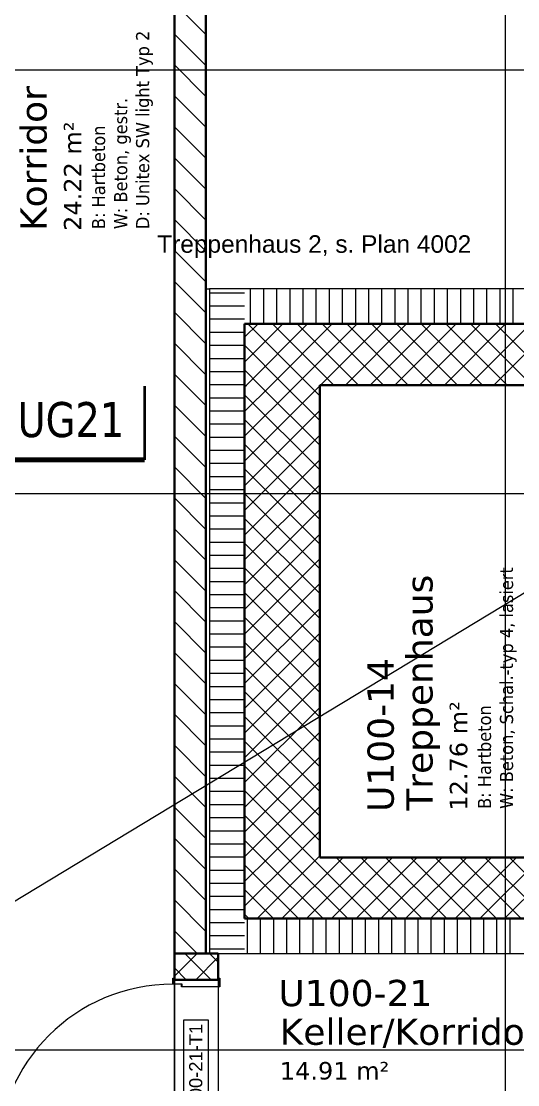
# Model space of a CAD drawing. Extents: x -982 to 937, y -179 to 616.
# Drawn here: x -334.8 to -278, y 31.6 to 153.2 of the extents above; entities that cross this region are included whole.
import ezdxf
from ezdxf.lldxf.tags import DXFTag

# ---------------------------------------------------------------- set-up
doc = ezdxf.new("R2010")
doc.units = 0
doc.layers.get('0').update_dxf_attribs({"lineweight": 13})
for name, color, linetype, lineweight in [('A-____-NOTE-TEXT', 7, 'Continuous', 9), ('A-AREA-____-IDEN', 7, 'Continuous', 5), ('A-DETL-____-HDLN', 7, '_Verdeckte Linien_', 9), ('A-DETL-GENF-HDLN', 7, '_Verdeckte Linien_', 9), ('A-DOOR-____-IDEN', 7, 'Continuous', 5), ('A-DOOR-____-OTLN', 7, 'Continuous', 9), ('A-DOOR-FRAM-MCUT', 7, 'Continuous', 9), ('A-DOOR-OPNG-OTLN', 7, 'Continuous', 9), ('A-FLOR-____-OTLN', 7, 'Continuous', 9), ('A-WALL-____-MCUT', 7, 'Continuous', 35), ('A-WALL-____-PATT', 7, 'Continuous', 35), ('S-GRID-____-OTLN', 7, 'Continuous', 5), ('S-STRS-____-MBND', 7, '_Strichpunkt - Fein', 9)]:
    doc.layers.add(name, color=color, linetype=linetype, lineweight=lineweight)
doc.layers.add('G-____-____-SYMB', color=7, linetype='Strichpunkt - Weit', lineweight=5, true_color=0x008080)
doc.styles.get("Standard").update_dxf_attribs({"font": 'arial.ttf'})
tags = doc.linetypes.add('_Rasterlinie_', pattern=[0.375, 0.2, -0.05, 0.075, -0.05]).pattern_tags.tags
tags[10:11] = [DXFTag(74, 4), DXFTag(75, 0), DXFTag(340, '0'), DXFTag(46, 1.0), DXFTag(50, 0.0), DXFTag(44, 0.0), DXFTag(45, 0.0)]
tags[8:9] = [DXFTag(74, 4), DXFTag(75, 0), DXFTag(340, '0'), DXFTag(46, 1.0), DXFTag(50, 0.0), DXFTag(44, 0.0), DXFTag(45, 0.0)]
tags[6:7] = [DXFTag(74, 4), DXFTag(75, 0), DXFTag(340, '0'), DXFTag(46, 1.0), DXFTag(50, 0.0), DXFTag(44, 0.0), DXFTag(45, 0.0)]
tags[4:5] = [DXFTag(74, 4), DXFTag(75, 0), DXFTag(340, '0'), DXFTag(46, 1.0), DXFTag(50, 0.0), DXFTag(44, 0.0), DXFTag(45, 0.0)]
tags = doc.linetypes.add('_Schnittlinie_', pattern=[0.3, 0.15, -0.05, 0.05, -0.05]).pattern_tags.tags
tags[10:11] = [DXFTag(74, 4), DXFTag(75, 0), DXFTag(340, '0'), DXFTag(46, 1.0), DXFTag(50, 0.0), DXFTag(44, 0.0), DXFTag(45, 0.0)]
tags[8:9] = [DXFTag(74, 4), DXFTag(75, 0), DXFTag(340, '0'), DXFTag(46, 1.0), DXFTag(50, 0.0), DXFTag(44, 0.0), DXFTag(45, 0.0)]
tags[6:7] = [DXFTag(74, 4), DXFTag(75, 0), DXFTag(340, '0'), DXFTag(46, 1.0), DXFTag(50, 0.0), DXFTag(44, 0.0), DXFTag(45, 0.0)]
tags[4:5] = [DXFTag(74, 4), DXFTag(75, 0), DXFTag(340, '0'), DXFTag(46, 1.0), DXFTag(50, 0.0), DXFTag(44, 0.0), DXFTag(45, 0.0)]
tags = doc.linetypes.add('_Strichpunkt - Fein', pattern=[0.2, 0.1, -0.05, 0, -0.05]).pattern_tags.tags
tags[10:11] = [DXFTag(74, 4), DXFTag(75, 0), DXFTag(340, '0'), DXFTag(46, 1.0), DXFTag(50, 0.0), DXFTag(44, 0.0), DXFTag(45, 0.0)]
tags[8:9] = [DXFTag(74, 4), DXFTag(75, 0), DXFTag(340, '0'), DXFTag(46, 1.0), DXFTag(50, 0.0), DXFTag(44, 0.0), DXFTag(45, 0.0)]
tags[6:7] = [DXFTag(74, 4), DXFTag(75, 0), DXFTag(340, '0'), DXFTag(46, 1.0), DXFTag(50, 0.0), DXFTag(44, 0.0), DXFTag(45, 0.0)]
tags[4:5] = [DXFTag(74, 4), DXFTag(75, 0), DXFTag(340, '0'), DXFTag(46, 1.0), DXFTag(50, 0.0), DXFTag(44, 0.0), DXFTag(45, 0.0)]
tags = doc.linetypes.add('_Verdeckte Linien_', pattern=[0.15, 0.1, -0.05]).pattern_tags.tags
tags[6:7] = [DXFTag(74, 4), DXFTag(75, 0), DXFTag(340, '0'), DXFTag(46, 1.0), DXFTag(50, 0.0), DXFTag(44, 0.0), DXFTag(45, 0.0)]
tags[4:5] = [DXFTag(74, 4), DXFTag(75, 0), DXFTag(340, '0'), DXFTag(46, 1.0), DXFTag(50, 0.0), DXFTag(44, 0.0), DXFTag(45, 0.0)]
tags = doc.linetypes.add('Grundrissdarstellung Sturz', pattern=[0.25, 0.15, -0.05, 0, -0.05]).pattern_tags.tags
tags[10:11] = [DXFTag(74, 4), DXFTag(75, 0), DXFTag(340, '0'), DXFTag(46, 1.0), DXFTag(50, 0.0), DXFTag(44, 0.0), DXFTag(45, 0.0)]
tags[8:9] = [DXFTag(74, 4), DXFTag(75, 0), DXFTag(340, '0'), DXFTag(46, 1.0), DXFTag(50, 0.0), DXFTag(44, 0.0), DXFTag(45, 0.0)]
tags[6:7] = [DXFTag(74, 4), DXFTag(75, 0), DXFTag(340, '0'), DXFTag(46, 1.0), DXFTag(50, 0.0), DXFTag(44, 0.0), DXFTag(45, 0.0)]
tags[4:5] = [DXFTag(74, 4), DXFTag(75, 0), DXFTag(340, '0'), DXFTag(46, 1.0), DXFTag(50, 0.0), DXFTag(44, 0.0), DXFTag(45, 0.0)]
tags = doc.linetypes.add('Strichpunkt - Weit', pattern=[0.5, 0.2, -0.15, 0, -0.15]).pattern_tags.tags
tags[10:11] = [DXFTag(74, 4), DXFTag(75, 0), DXFTag(340, '0'), DXFTag(46, 1.0), DXFTag(50, 0.0), DXFTag(44, 0.0), DXFTag(45, 0.0)]
tags[8:9] = [DXFTag(74, 4), DXFTag(75, 0), DXFTag(340, '0'), DXFTag(46, 1.0), DXFTag(50, 0.0), DXFTag(44, 0.0), DXFTag(45, 0.0)]
tags[6:7] = [DXFTag(74, 4), DXFTag(75, 0), DXFTag(340, '0'), DXFTag(46, 1.0), DXFTag(50, 0.0), DXFTag(44, 0.0), DXFTag(45, 0.0)]
tags[4:5] = [DXFTag(74, 4), DXFTag(75, 0), DXFTag(340, '0'), DXFTag(46, 1.0), DXFTag(50, 0.0), DXFTag(44, 0.0), DXFTag(45, 0.0)]

# ---------------------------------------------------------------- blocks, each defined once
blk = doc.blocks.new('Referenz-A0UJ2GQRXE', base_point=(-954.02, -167.52))
at = {"layer": 'A-DETL-____-HDLN', "color": 0, "linetype": '_Verdeckte Linien_', "ltscale": 0.13}
blk.add_line((-178.66, 147.59), (-548.36, 147.59), dxfattribs=at)
at = {"layer": 'A-DETL-GENF-HDLN', "color": 0, "linetype": '_Verdeckte Linien_', "ltscale": 0.13}
blk.add_line((-178.66, 147.59), (-548.36, -76.41), dxfattribs=at)
at = {"layer": 'A-DOOR-____-IDEN', "color": 0, "linetype": 'Continuous', "ltscale": 0.13}
for p, q in [((-316.2, 27.17), (-316.2, 39.01)), ((-316.2, 39.01), (-313.42, 39.01)), ((-313.42, 39.01), (-313.42, 27.17))]:
    blk.add_line(p, q, dxfattribs=at)
at = {"layer": 'A-DOOR-____-OTLN', "color": 0, "linetype": 'Grundrissdarstellung Sturz', "ltscale": 0.13}
for p, q in [((-317.26, 43.59), (-317.26, 22.59)), ((-312.26, 43.59), (-312.26, 22.59))]:
    blk.add_line(p, q, dxfattribs=at)
at = {"layer": 'A-DOOR-FRAM-MCUT', "color": 0, "linetype": 'Continuous', "ltscale": 0.13}
for p, q in [((-317.46, 43.79), (-317.26, 43.79)), ((-317.46, 43.09), (-317.46, 43.79)), ((-317.26, 43.79), (-317.26, 43.75)), ((-312.26, 43.79), (-312.06, 43.79)), ((-312.26, 43.75), (-312.26, 43.79)), ((-312.06, 43.79), (-312.06, 42.79)), ((-316.46, 43.09), (-317.46, 43.09)), ((-317.42, 43.75), (-317.42, 43.13)), ((-317.26, 43.75), (-317.42, 43.75)), ((-317.42, 43.13), (-316.42, 43.13)), ((-316.46, 42.79), (-316.46, 43.09)), ((-312.06, 42.79), (-316.46, 42.79)), ((-316.42, 43.13), (-316.42, 42.83)), ((-316.42, 42.83), (-312.1, 42.83)), ((-312.1, 43.75), (-312.26, 43.75)), ((-312.1, 42.83), (-312.1, 43.75))]:
    blk.add_line(p, q, dxfattribs=at)
at = {"layer": 'A-DOOR-OPNG-OTLN', "color": 0, "linetype": 'Continuous', "ltscale": 0.13}
blk.add_ellipse((-317.46, 23.09), major_axis=(0, 20), ratio=1, start_param=0, end_param=1.570796, dxfattribs=at)
at = {"layer": 'A-FLOR-____-OTLN', "color": 0, "linetype": 'Continuous', "ltscale": 0.13}
for p, q in [((-313.66, 122.59), (-313.26, 122.59)), ((-317.26, 43.13), (-317.26, 43.59)), ((-317.26, 23.09), (-317.26, 43.09)), ((-312.26, 43.59), (-312.26, 42.83)), ((-312.26, 42.79), (-312.26, 23.39))]:
    blk.add_line(p, q, dxfattribs=at)
at = {"layer": 'A-WALL-____-MCUT', "color": 0, "linetype": 'Continuous', "ltscale": 0.35}
for p, q in [((-317.26, 165.59), (-317.26, 43.59)), ((-313.66, 46.59), (-313.66, 161.99)), ((-235.86, 118.59), (-309.26, 118.59)), ((-309.26, 118.59), (-309.26, 50.59)), ((-300.66, 111.59), (-233.46, 111.59)), ((-300.66, 57.59), (-300.66, 111.59)), ((-206.16, 57.59), (-300.66, 57.59)), ((-309.26, 50.59), (-206.66, 50.59)), ((-317.26, 46.59), (-312.26, 46.59)), ((-312.26, 43.59), (-312.26, 46.59)), ((-317.26, 43.59), (-312.26, 43.59))]:
    blk.add_line(p, q, dxfattribs=at)
at = {"layer": 'A-WALL-____-MCUT', "color": 0, "linetype": 'Continuous', "lineweight": 9, "ltscale": 0.13}
for p, q in [((-313.26, 122.59), (-313.26, 46.59)), ((-239.86, 122.59), (-313.26, 122.59)), ((-312.26, 46.59), (-206.66, 46.59))]:
    blk.add_line(p, q, dxfattribs=at)
at = {"layer": 'A-WALL-____-PATT', "color": 0, "linetype": 'Continuous', "lineweight": 9, "ltscale": 0.13}
for p, q in [((-317.26, 155.25), (-313.66, 151.65)), ((-317.26, 151.72), (-313.66, 148.12)), ((-317.26, 148.18), (-313.66, 144.58)), ((-317.26, 144.65), (-313.66, 141.05)), ((-317.26, 141.11), (-313.66, 137.51)), ((-317.26, 137.58), (-313.66, 133.98)), ((-317.26, 134.04), (-313.66, 130.44)), ((-317.26, 130.51), (-313.66, 126.91)), ((-317.26, 126.97), (-313.66, 123.37)), ((-317.26, 123.43), (-313.66, 119.83)), ((-309.26, 122.1), (-313.26, 122.1)), ((-308.56, 118.59), (-308.56, 122.59)), ((-307.06, 118.59), (-307.06, 122.59)), ((-305.56, 118.59), (-305.56, 122.59)), ((-304.06, 118.59), (-304.06, 122.59)), ((-302.56, 118.59), (-302.56, 122.59)), ((-301.06, 118.59), (-301.06, 122.59)), ((-299.56, 118.59), (-299.56, 122.59)), ((-298.06, 118.59), (-298.06, 122.59)), ((-296.56, 118.59), (-296.56, 122.59)), ((-295.06, 118.59), (-295.06, 122.59)), ((-293.56, 118.59), (-293.56, 122.59)), ((-292.06, 118.59), (-292.06, 122.59)), ((-290.56, 118.59), (-290.56, 122.59)), ((-289.06, 118.59), (-289.06, 122.59)), ((-287.56, 118.59), (-287.56, 122.59)), ((-286.06, 118.59), (-286.06, 122.59)), ((-284.56, 118.59), (-284.56, 122.59)), ((-283.06, 118.59), (-283.06, 122.59)), ((-281.56, 118.59), (-281.56, 122.59)), ((-280.06, 118.59), (-280.06, 122.59)), ((-278.56, 118.59), (-278.56, 122.59)), ((-309.26, 120.6), (-313.26, 120.6)), ((-317.26, 119.9), (-313.66, 116.3)), ((-309.26, 119.1), (-313.26, 119.1)), ((-309.26, 117.05), (-307.71, 118.59)), ((-309.26, 114.22), (-304.88, 118.59)), ((-309.05, 111.59), (-302.05, 118.59)), ((-301.88, 111.59), (-308.88, 118.59)), ((-306.23, 111.59), (-299.23, 118.59)), ((-299.05, 111.59), (-306.05, 118.59)), ((-303.4, 111.59), (-296.4, 118.59)), ((-296.23, 111.59), (-303.23, 118.59)), ((-300.57, 111.59), (-293.57, 118.59)), ((-293.4, 111.59), (-300.4, 118.59)), ((-297.74, 111.59), (-290.74, 118.59)), ((-290.57, 111.59), (-297.57, 118.59)), ((-294.91, 111.59), (-287.91, 118.59)), ((-287.74, 111.59), (-294.74, 118.59)), ((-292.08, 111.59), (-285.08, 118.59)), ((-284.91, 111.59), (-291.91, 118.59)), ((-289.26, 111.59), (-282.26, 118.59)), ((-282.08, 111.59), (-289.08, 118.59)), ((-286.43, 111.59), (-279.43, 118.59)), ((-279.25, 111.59), (-286.25, 118.59)), ((-283.6, 111.59), (-276.6, 118.59)), ((-276.43, 111.59), (-283.43, 118.59)), ((-280.77, 111.59), (-273.77, 118.59)), ((-273.6, 111.59), (-280.6, 118.59)), ((-309.26, 117.6), (-313.26, 117.6)), ((-317.26, 116.36), (-313.66, 112.76)), ((-309.26, 116.1), (-313.26, 116.1)), ((-304.71, 111.59), (-309.26, 116.14)), ((-309.26, 114.6), (-313.26, 114.6)), ((-309.26, 113.1), (-313.26, 113.1)), ((-307.54, 111.59), (-309.26, 113.31)), ((-317.26, 112.83), (-313.66, 109.23)), ((-309.26, 111.6), (-313.26, 111.6)), ((-309.26, 111.39), (-309.05, 111.59)), ((-309.26, 108.56), (-306.23, 111.59)), ((-309.26, 105.73), (-303.4, 111.59)), ((-309.26, 102.9), (-300.66, 111.5)), ((-300.66, 104.71), (-307.54, 111.59)), ((-300.66, 107.54), (-304.71, 111.59)), ((-300.66, 110.37), (-301.88, 111.59)), ((-309.26, 110.1), (-313.26, 110.1)), ((-300.66, 101.88), (-309.26, 110.48)), ((-317.26, 109.29), (-313.66, 105.69)), ((-309.26, 108.6), (-313.26, 108.6)), ((-309.26, 100.07), (-300.66, 108.67)), ((-309.26, 107.1), (-313.26, 107.1)), ((-300.66, 99.06), (-309.26, 107.66)), ((-309.26, 97.25), (-300.66, 105.85)), ((-317.26, 105.76), (-313.66, 102.16)), ((-309.26, 105.6), (-313.26, 105.6)), ((-300.66, 96.23), (-309.26, 104.83)), ((-309.26, 104.1), (-313.26, 104.1)), ((-317.26, 102.22), (-313.66, 98.62)), ((-309.26, 102.6), (-313.26, 102.6)), ((-309.26, 94.42), (-300.66, 103.02)), ((-309.26, 101.1), (-313.26, 101.1)), ((-300.66, 93.4), (-309.26, 102)), ((-309.26, 91.59), (-300.66, 100.19)), ((-317.26, 98.69), (-313.66, 95.09)), ((-309.26, 99.6), (-313.26, 99.6)), ((-300.66, 90.57), (-309.26, 99.17)), ((-309.26, 98.1), (-313.26, 98.1)), ((-309.26, 88.76), (-300.66, 97.36)), ((-309.26, 96.6), (-313.26, 96.6)), ((-300.66, 87.74), (-309.26, 96.34)), ((-317.26, 95.15), (-313.66, 91.55)), ((-309.26, 95.1), (-313.26, 95.1)), ((-309.26, 85.93), (-300.66, 94.53)), ((-309.26, 93.6), (-313.26, 93.6)), ((-300.66, 84.91), (-309.26, 93.51)), ((-317.26, 91.61), (-313.66, 88.01)), ((-309.26, 92.1), (-313.26, 92.1)), ((-309.26, 83.1), (-300.66, 91.7)), ((-309.26, 90.6), (-313.26, 90.6)), ((-300.66, 82.09), (-309.26, 90.69)), ((-309.26, 89.1), (-313.26, 89.1)), ((-309.26, 80.28), (-300.66, 88.88)), ((-317.26, 88.08), (-313.66, 84.48)), ((-309.26, 87.6), (-313.26, 87.6)), ((-300.66, 79.26), (-309.26, 87.86)), ((-309.26, 86.1), (-313.26, 86.1)), ((-309.26, 77.45), (-300.66, 86.05)), ((-317.26, 84.54), (-313.66, 80.94)), ((-309.26, 84.6), (-313.26, 84.6)), ((-300.66, 76.43), (-309.26, 85.03)), ((-309.26, 83.1), (-313.26, 83.1)), ((-309.26, 74.62), (-300.66, 83.22)), ((-309.26, 81.6), (-313.26, 81.6)), ((-300.66, 73.6), (-309.26, 82.2)), ((-317.26, 81.01), (-313.66, 77.41)), ((-309.26, 71.79), (-300.66, 80.39)), ((-309.26, 80.1), (-313.26, 80.1)), ((-300.66, 70.77), (-309.26, 79.37)), ((-309.26, 78.6), (-313.26, 78.6)), ((-317.26, 77.47), (-313.66, 73.87)), ((-309.26, 77.1), (-313.26, 77.1)), ((-309.26, 68.96), (-300.66, 77.56)), ((-309.26, 75.6), (-313.26, 75.6)), ((-300.66, 67.94), (-309.26, 76.54)), ((-309.26, 66.13), (-300.66, 74.73)), ((-317.26, 73.94), (-313.66, 70.34)), ((-309.26, 74.1), (-313.26, 74.1)), ((-300.66, 65.11), (-309.26, 73.71)), ((-309.26, 72.6), (-313.26, 72.6)), ((-309.26, 63.3), (-300.66, 71.9)), ((-309.26, 71.1), (-313.26, 71.1)), ((-300.66, 62.29), (-309.26, 70.89)), ((-317.26, 70.4), (-313.66, 66.8)), ((-309.26, 69.6), (-313.26, 69.6)), ((-309.26, 68.1), (-313.26, 68.1)), ((-309.26, 60.48), (-300.66, 69.08)), ((-300.66, 59.46), (-309.26, 68.06)), ((-317.26, 66.87), (-313.66, 63.27)), ((-309.26, 66.6), (-313.26, 66.6)), ((-309.26, 57.65), (-300.66, 66.25)), ((-309.26, 65.1), (-313.26, 65.1)), ((-301.62, 57.59), (-309.26, 65.23)), ((-317.26, 63.33), (-313.66, 59.73)), ((-309.26, 63.6), (-313.26, 63.6)), ((-306.49, 57.59), (-300.66, 63.42)), ((-309.26, 62.1), (-313.26, 62.1)), ((-304.45, 57.59), (-309.26, 62.4)), ((-317.26, 59.79), (-313.66, 56.19)), ((-309.26, 60.6), (-313.26, 60.6)), ((-303.66, 57.59), (-300.66, 60.59)), ((-309.26, 59.1), (-313.26, 59.1)), ((-307.28, 57.59), (-309.26, 59.57)), ((-309.26, 57.6), (-313.26, 57.6)), ((-309.26, 54.82), (-306.49, 57.59)), ((-309.26, 51.99), (-303.66, 57.59)), ((-307.83, 50.59), (-300.83, 57.59)), ((-300.28, 50.59), (-307.28, 57.59)), ((-305, 50.59), (-298, 57.59)), ((-297.45, 50.59), (-304.45, 57.59)), ((-302.17, 50.59), (-295.17, 57.59)), ((-294.62, 50.59), (-301.62, 57.59)), ((-300.83, 57.59), (-300.66, 57.76)), ((-299.34, 50.59), (-292.34, 57.59)), ((-291.79, 50.59), (-298.79, 57.59)), ((-296.52, 50.59), (-289.52, 57.59)), ((-288.97, 50.59), (-295.97, 57.59)), ((-293.69, 50.59), (-286.69, 57.59)), ((-286.14, 50.59), (-293.14, 57.59)), ((-290.86, 50.59), (-283.86, 57.59)), ((-283.31, 50.59), (-290.31, 57.59)), ((-288.03, 50.59), (-281.03, 57.59)), ((-280.48, 50.59), (-287.48, 57.59)), ((-285.2, 50.59), (-278.2, 57.59)), ((-277.65, 50.59), (-284.65, 57.59)), ((-282.37, 50.59), (-275.37, 57.59)), ((-274.82, 50.59), (-281.82, 57.59)), ((-279.54, 50.59), (-272.54, 57.59)), ((-271.99, 50.59), (-278.99, 57.59)), ((-317.26, 56.26), (-313.66, 52.66)), ((-309.26, 56.1), (-313.26, 56.1)), ((-303.11, 50.59), (-309.26, 56.74)), ((-309.26, 54.6), (-313.26, 54.6)), ((-305.94, 50.59), (-309.26, 53.92)), ((-317.26, 52.72), (-313.66, 49.12)), ((-309.26, 53.1), (-313.26, 53.1)), ((-309.26, 51.6), (-313.26, 51.6)), ((-308.76, 50.59), (-309.26, 51.09)), ((-309.26, 50.1), (-313.26, 50.1)), ((-308.96, 50.59), (-308.96, 46.59)), ((-307.46, 50.59), (-307.46, 46.59)), ((-305.96, 50.59), (-305.96, 46.59)), ((-304.46, 50.59), (-304.46, 46.59)), ((-302.96, 50.59), (-302.96, 46.59)), ((-301.46, 50.59), (-301.46, 46.59)), ((-299.96, 50.59), (-299.96, 46.59)), ((-298.46, 50.59), (-298.46, 46.59)), ((-296.96, 50.59), (-296.96, 46.59)), ((-295.46, 50.59), (-295.46, 46.59)), ((-293.96, 50.59), (-293.96, 46.59)), ((-292.46, 50.59), (-292.46, 46.59)), ((-290.96, 50.59), (-290.96, 46.59)), ((-289.46, 50.59), (-289.46, 46.59)), ((-287.96, 50.59), (-287.96, 46.59)), ((-286.46, 50.59), (-286.46, 46.59)), ((-284.96, 50.59), (-284.96, 46.59)), ((-283.46, 50.59), (-283.46, 46.59)), ((-281.96, 50.59), (-281.96, 46.59)), ((-280.46, 50.59), (-280.46, 46.59)), ((-278.96, 50.59), (-278.96, 46.59)), ((-317.26, 49.19), (-314.66, 46.59)), ((-309.26, 48.6), (-313.26, 48.6)), ((-317.26, 43.99), (-314.66, 46.59)), ((-313.08, 43.59), (-316.08, 46.59)), ((-309.26, 47.1), (-313.26, 47.1)), ((-312.26, 45.6), (-313.25, 46.59)), ((-314.83, 43.59), (-312.26, 46.16)), ((-315.91, 43.59), (-317.26, 44.95))]:
    blk.add_line(p, q, dxfattribs=at)
at = {"layer": 'G-____-____-SYMB', "color": 0, "linetype": 'Continuous', "lineweight": 40, "ltscale": 0.4}
blk.add_line((-320.67, 111.46), (-320.67, 103.03), dxfattribs=at)
at = {"layer": 'G-____-____-SYMB', "color": 0, "linetype": '_Schnittlinie_', "lineweight": 70, "ltscale": 0.7}
blk.add_line((-339.53, 103.03), (-320.67, 103.03), dxfattribs=at)
at = {"layer": 'S-GRID-____-OTLN', "color": 0, "linetype": '_Rasterlinie_', "ltscale": 0.13}
for p, q in [((-279.46, -167.52), (-279.46, 592.59)), ((-948.54, 99.19), (290.33, 99.19)), ((-948.54, 35.59), (290.33, 35.59))]:
    blk.add_line(p, q, dxfattribs=at)
at = {"layer": 'S-STRS-____-MBND', "color": 0, "linetype": '_Strichpunkt - Fein', "ltscale": 0.13}
for p, q in [((-300.66, 111.59), (-300.66, 57.59)), ((-275.76, 111.59), (-300.66, 111.59)), ((-300.66, 57.59), (-275.76, 57.59))]:
    blk.add_line(p, q, dxfattribs=at)
at = {"layer": 'A-____-NOTE-TEXT', "color": 0, "linetype": 'Continuous', "lineweight": 5, "ltscale": 0.13, "insert": (-319.23, 128.71), "char_height": 2, "attachment_point": 1}
blk.add_mtext('{\\fArial;Treppenhaus 2, s. Plan 4002}', dxfattribs=at)
at = {"layer": 'A-AREA-____-IDEN', "color": 0, "linetype": 'Continuous', "ltscale": 0.13, "attachment_point": 1, "rotation": 90}
for s, insert, char_height in [('{\\W0.9;\\fVerdana;D: Unitex SW light Typ 2}', (-321.65, 129.41), 1.5), ('{\\fVerdana;Korridor}', (-334.86, 129.2), 3), ('{\\W0.9;\\fVerdana;W: Beton, gestr.}', (-324.16, 129.41), 1.5), ('{\\fVerdana;24.22 m²}', (-329.89, 129.21), 2), ('{\\W0.9;\\fVerdana;B: Hartbeton}', (-326.68, 129.41), 1.5), ('{\\W0.9;\\fVerdana;W: Beton, Schal.-typ 4, lasiert}', (-280.08, 63.13), 1.5), ('{\\fVerdana;Treppenhaus}', (-290.78, 62.92), 3), ('{\\fVerdana;U100-14}', (-295.21, 62.78), 3), ('{\\fVerdana;12.76 m²}', (-285.81, 62.93), 2), ('{\\W0.9;\\fVerdana;B: Hartbeton}', (-282.6, 63.13), 1.5)]:
    blk.add_mtext(s, dxfattribs=dict(at, insert=insert, char_height=char_height))
at = {"layer": 'A-AREA-____-IDEN', "color": 0, "linetype": 'Continuous', "ltscale": 0.13, "attachment_point": 1}
for s, insert, char_height in [('{\\fVerdana;U100-21}', (-305.38, 43.58), 3), ('{\\fVerdana;Keller/Korridor}', (-305.24, 39.16), 3), ('{\\fVerdana;14.91 m²}', (-305.23, 34.19), 2)]:
    blk.add_mtext(s, dxfattribs=dict(at, insert=insert, char_height=char_height))
at = {"layer": 'A-DOOR-____-IDEN', "color": 0, "linetype": 'Continuous', "ltscale": 0.13, "insert": (-315.58, 27.37), "char_height": 1.5, "attachment_point": 1, "rotation": 90}
blk.add_mtext('{\\fArial;U100-21-T1}', dxfattribs=at)
at = {"layer": 'G-____-____-SYMB', "color": 0, "linetype": 'Continuous', "ltscale": 0.13, "insert": (-335.19, 109.64), "char_height": 4, "attachment_point": 1}
blk.add_mtext('{\\W0.8;\\fVerdana;UG21}', dxfattribs=at)

msp = doc.modelspace()

# ---------------------------------------------------------------- block references
at = {"color": 9, "lineweight": 25, "ltscale": 0.25, "true_color": 0xc0c0c0}
msp.add_blockref('Referenz-A0UJ2GQRXE', (-954.02, -167.52), dxfattribs=at)

doc.saveas('drawing.dxf')
